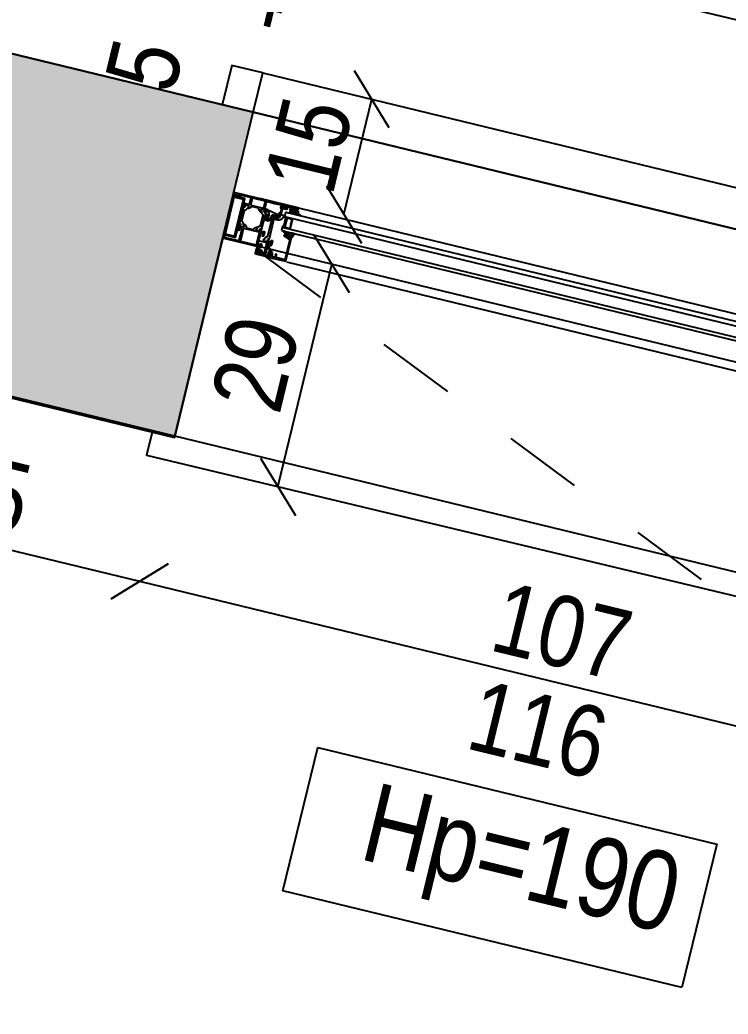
# Model space of a CAD drawing. Header units: metres. Extents: x 493 to 630, y -132 to -15.
# Drawn here: x 552.826 to 553.723, y -26.202 to -24.943 of the extents above; entities that cross this region are included whole.
import ezdxf

# ---------------------------------------------------------------- set-up
doc = ezdxf.new("R2010")
doc.units = ezdxf.units.M
doc.header["$MEASUREMENT"] = 0
doc.header["$PDMODE"] = 3
doc.linetypes.add('HIDDEN2', pattern=[0.1875, 0.125, -0.0625])
for name, color, linetype in [('a_caramida', 2, 'Continuous'), ('a_cote_50', 9, 'Continuous'), ('a_gipscarton', 41, 'Continuous'), ('a_pereti_hasuri', 253, 'Continuous'), ('a_punctat', 40, 'HIDDEN2'), ('a_sticla', 4, 'Continuous'), ('a_tamplarie_ferestre', 6, 'Continuous'), ('a_text', 7, 'Continuous'), ('a_vederi', 74, 'Continuous'), ('a_vederi subtiri', 124, 'Continuous')]:
    doc.layers.add(name, color=color, linetype=linetype)
doc.layers.add('a_suprafete', color=7, linetype='Continuous', plot=False)
doc.styles.get("Standard").update_dxf_attribs({"font": 'ARIALN.TTF'})
doc.dimstyles.new('50 cote', dxfattribs={"dimtxt": 0.09, "dimasz": 0.06, "dimexe": 0, "dimexo": 0, "dimgap": 0.018, "dimtad": 1, "dimdec": 1, "dimlfac": 100, "dimrnd": 0.5, "dimdsep": 46, "dimtxsty": 'Standard', "dimblk": 'OBLIQUE', "dimcen": 0.00045, "dimclrd": 256, "dimclrt": 4, "dimadec": 1, "dimazin": 0, "dimtfac": 1, "dimtdec": 1, "dimtix": 1, "dimtofl": 0, "dimtmove": 0, "dimatfit": 3, "dimldrblk": 'OBLIQUE', "dimfxl": 0, "dimtolj": 1, "dimtzin": 0, "dimarcsym": 0})

# ---------------------------------------------------------------- blocks, each defined once
blk = doc.blocks.new('_Oblique')
at = {"color": 0, "linetype": 'ByBlock', "lineweight": -2}
blk.add_line((-0.5, -0.5), (0.5, 0.5), dxfattribs=at)
blk = doc.blocks.new('*D715')
at = {"layer": 'a_cote_50', "lineweight": -2, "ltscale": 0.3}
blk.add_line((552.4689, -25.5307), (552.9776, -25.654), dxfattribs=at)
at = {"layer": 'Defpoints', "color": 0, "ltscale": 0.3}
for p in [(552.513, -25.3487), (553.0218, -25.472), (552.9776, -25.654)]:
    blk.add_point(p, dxfattribs=at)
at = {"layer": 'a_cote_50', "lineweight": -2, "ltscale": 0.3, "xscale": 0.06, "yscale": 0.06, "zscale": 0.06}
for p, rotation in [((552.4689, -25.5307), 166.3782662383512), ((552.9776, -25.654), 346.3782662383512)]:
    blk.add_blockref('_Oblique', p, dxfattribs=dict(at, rotation=rotation))
at = {"layer": 'a_cote_50', "color": 4, "ltscale": 0.3, "insert": (552.7383, -25.5302), "char_height": 0.09, "attachment_point": 5, "rotation": 346.3783}
blk.add_mtext('\\A1;52.5', dxfattribs=at)
blk = doc.blocks.new('*D716')
at = {"layer": 'a_cote_50', "lineweight": -2, "ltscale": 0.3}
blk.add_line((552.9776, -25.654), (554.0175, -25.906), dxfattribs=at)
at = {"layer": 'Defpoints', "color": 0, "ltscale": 0.3}
for p in [(553.0218, -25.472), (554.0616, -25.724), (554.0175, -25.906)]:
    blk.add_point(p, dxfattribs=at)
at = {"layer": 'a_cote_50', "lineweight": -2, "ltscale": 0.3, "xscale": 0.06, "yscale": 0.06, "zscale": 0.06}
for p, rotation in [((552.9776, -25.654), 166.3782662383512), ((554.0175, -25.906), 346.3782662383512)]:
    blk.add_blockref('_Oblique', p, dxfattribs=dict(at, rotation=rotation))
at = {"layer": 'a_cote_50', "color": 4, "ltscale": 0.3, "char_height": 0.09, "attachment_point": 5, "rotation": 346.3783}
for s, insert in [('\\A1;107', (553.5126, -25.7179)), ('\\A1;116', (553.4825, -25.8422))]:
    blk.add_mtext(s, dxfattribs=dict(at, insert=insert))
blk = doc.blocks.new('*D732')
at = {"layer": 'a_cote_50', "lineweight": -2, "ltscale": 0.3}
blk.add_line((553.1529, -25.5345), (553.2212, -25.2528), dxfattribs=at)
at = {"layer": 'Defpoints', "color": 0, "ltscale": 0.3}
for p in [(553.12, -25.2283), (553.2212, -25.2528), (553.0518, -25.51)]:
    blk.add_point(p, dxfattribs=at)
at = {"layer": 'a_cote_50', "lineweight": -2, "ltscale": 0.3, "xscale": 0.06, "yscale": 0.06, "zscale": 0.06}
for p, rotation in [((553.2212, -25.2528), 76.3770699062473), ((553.1529, -25.5345), 256.3770699062474)]:
    blk.add_blockref('_Oblique', p, dxfattribs=dict(at, rotation=rotation))
at = {"layer": 'a_cote_50', "color": 4, "ltscale": 0.3, "insert": (553.1249, -25.3786), "char_height": 0.09, "attachment_point": 5, "rotation": 76.3771}
blk.add_mtext('\\A1;29', dxfattribs=at)
blk = doc.blocks.new('*D733')
at = {"layer": 'a_cote_50', "lineweight": -2, "ltscale": 0.3}
blk.add_line((553.2365, -25.1896), (553.2718, -25.0438), dxfattribs=at)
at = {"layer": 'Defpoints', "color": 0, "ltscale": 0.3}
for p in [(553.2718, -25.0438), (553.2857, -25.0472), (553.2392, -25.1903)]:
    blk.add_point(p, dxfattribs=at)
at = {"layer": 'a_cote_50', "lineweight": -2, "ltscale": 0.3, "xscale": 0.06, "yscale": 0.06, "zscale": 0.06}
for p, rotation in [((553.2718, -25.0438), 76.37706990624733), ((553.2365, -25.1896), 256.3770699062474)]:
    blk.add_blockref('_Oblique', p, dxfattribs=dict(at, rotation=rotation))
at = {"layer": 'a_cote_50', "color": 4, "ltscale": 0.3, "insert": (553.192, -25.1017), "char_height": 0.09, "attachment_point": 5, "rotation": 76.3771}
blk.add_mtext('\\A1;15', dxfattribs=at)
blk = doc.blocks.new('*D735')
at = {"layer": 'Defpoints', "color": 0, "ltscale": 0.3}
for p in [(553.0519, -24.9905), (553.0944, -25.0008), (553.0823, -25.0507)]:
    blk.add_point(p, dxfattribs=at)
at = {"layer": 'a_cote_50', "color": 4, "ltscale": 0.3, "insert": (552.9839, -25.0005), "char_height": 0.09, "attachment_point": 5, "rotation": 76.3771}
blk.add_mtext('\\A1;5', dxfattribs=at)
blk = doc.blocks.new('*D736')
at = {"layer": 'Defpoints', "color": 0, "ltscale": 0.3}
for p in [(553.1431, -24.9712), (553.0944, -25.0008), (553.1336, -25.0103)]:
    blk.add_point(p, dxfattribs=at)
at = {"layer": 'a_cote_50', "color": 4, "ltscale": 0.3, "insert": (553.1383, -24.9052), "char_height": 0.09, "attachment_point": 5, "rotation": 346.3771}
blk.add_mtext('\\A1;4', dxfattribs=at)
blk = doc.blocks.new('nod mobil')
at = {"layer": 'a_tamplarie_ferestre'}
for p, q in [((-0.0193, 0.0683), (-0.0693, 0.0683)), ((-0.0458, 0.0495), (-0.0409, 0.0495)), ((-0.0458, 0.0475), (-0.0409, 0.0475)), ((-0.0513, 0.0175), (-0.0473, 0.0175))]:
    blk.add_line(p, q, dxfattribs=at)
at = {"layer": 'a_tamplarie_ferestre', "extrusion": (9.86076e-32, 1.5e-15, -1)}
for points in [[(0.103, 0.0683), (0.103, 0.0668)], [(0.103, 0.0683), (0.0693, 0.0683)], [(0.1025, 0.0663), (0.1015, 0.0663)], [(0.101, 0.0658), (0.101, 0.0648)], [(0.1005, 0.0643), (0.0995, 0.0643)], [(0.099, 0.0648), (0.099, 0.0655)], [(0.0983, 0.066), (0.0937, 0.0643)], [(0.0933, 0.0655), (0.0963, 0.0666)], [(0.093, 0.0648), (0.093, 0.0651)]]:
    blk.add_lwpolyline(points, dxfattribs=at)
at = {"layer": 'a_tamplarie_ferestre'}
for points in [[(-0.0876, 0.013), (-0.0876, 0.0637), (-0.103, 0.0637), (-0.103, 0.013)], [(-0.0891, 0.0145), (-0.0891, 0.062), (-0.1015, 0.062), (-0.1015, 0.0145)]]:
    blk.add_lwpolyline(points, close=True, dxfattribs=at)
at = {"layer": 'a_tamplarie_ferestre', "extrusion": (2e-16, -2.00063e-16, -1)}
for points in [[(0.081, 0.0665), (0.0963, 0.0666)], [(0.08, 0.0583), (0.08, 0.0655)], [(0.0786, 0.0662), (0.0786, 0.058)], [(0.0619, 0.0667), (0.0781, 0.0667)], [(0.0614, 0.058), (0.0614, 0.0662)], [(0.06, 0.0654), (0.06, 0.0582)], [(0.0868, 0.0558), (0.0868, 0.0573)], [(0.0868, 0.0529), (0.0868, 0.0548)], [(0.0868, 0.0521), (0.0868, 0.032)], [(0.0866, 0.0551), (0.0866, 0.0556)], [(0.0855, 0.0526), (0.0865, 0.0526)], [(0.0863, 0.0578), (0.0805, 0.0578)], [(0.0855, 0.0526), (0.0863, 0.0526)], [(0.0852, 0.0557), (0.0852, 0.0529)], [(0.0852, 0.0553), (0.0852, 0.0529)], [(0.0808, 0.0558), (0.0851, 0.0558)], [(0.0812, 0.0558), (0.0847, 0.0558)], [(0.0826, 0.0507), (0.0805, 0.0543)], [(0.0817, 0.0522), (0.0803, 0.0546), (0.0803, 0.0553)], [(0.0781, 0.0575), (0.0619, 0.0575)], [(0.068, 0.0558), (0.0768, 0.0558)], [(0.0645, 0.0553), (0.0645, 0.0546), (0.0631, 0.0522)], [(0.0622, 0.0507), (0.0643, 0.0543)], [(0.0597, 0.0558), (0.064, 0.0558)], [(0.0636, 0.0558), (0.0601, 0.0558)], [(0.0596, 0.0529), (0.0596, 0.0557)], [(0.0596, 0.0553), (0.0596, 0.0529)], [(0.0595, 0.0577), (0.0585, 0.0577)], [(0.0583, 0.0526), (0.0593, 0.0526)], [(0.0593, 0.0526), (0.0585, 0.0526)], [(0.0582, 0.0556), (0.0582, 0.0551)], [(0.058, 0.0572), (0.058, 0.0558)], [(0.058, 0.0548), (0.058, 0.0529)], [(0.058, 0.0521), (0.058, 0.0511), (0.0537, 0.0511)], [(0.0532, 0.0506), (0.0532, 0.0498)], [(0.0846, 0.0354), (0.0846, 0.0487)], [(0.0841, 0.0496), (0.0832, 0.0501)], [(0.0607, 0.0496), (0.0616, 0.0501)], [(0.0602, 0.0354), (0.0602, 0.0487)], [(0.058, 0.0486), (0.058, 0.0456)], [(0.0537, 0.0431), (0.058, 0.0431), (0.058, 0.032)], [(0.0539, 0.0488), (0.0547, 0.0486), (0.0547, 0.0496), (0.057, 0.0496)], [(0.057, 0.0446), (0.0547, 0.0446), (0.0547, 0.0456), (0.0539, 0.0454)], [(0.0532, 0.0445), (0.0532, 0.0436)], [(0.0868, 0.0293), (0.0868, 0.0312)], [(0.0868, 0.0238), (0.0868, 0.0283)], [(0.0866, 0.0286), (0.0866, 0.0291)], [(0.0865, 0.0315), (0.0855, 0.0315)], [(0.0863, 0.0315), (0.0855, 0.0315)], [(0.0853, 0.0253), (0.0853, 0.0228), (0.0858, 0.0228)], [(0.0852, 0.0312), (0.0852, 0.0284)], [(0.0852, 0.0312), (0.0852, 0.0288)], [(0.0851, 0.0283), (0.0808, 0.0283)], [(0.0847, 0.0283), (0.0812, 0.0283)], [(0.083, 0.0263), (0.0843, 0.0263)], [(0.0832, 0.0341), (0.0841, 0.0346)], [(0.0805, 0.0299), (0.0826, 0.0335)], [(0.082, 0.0183), (0.082, 0.0253)], [(0.0803, 0.0288), (0.0803, 0.0295), (0.0817, 0.0319)], [(0.0805, 0.0261), (0.0805, 0.0104)], [(0.06, 0.0266), (0.08, 0.0266)], [(0.0768, 0.0283), (0.068, 0.0283)], [(0.0631, 0.0319), (0.0645, 0.0295), (0.0645, 0.0288)], [(0.0643, 0.0299), (0.0622, 0.0335)], [(0.064, 0.0283), (0.0597, 0.0283)], [(0.0601, 0.0283), (0.0636, 0.0283)], [(0.0633, 0.0321), (0.0632, 0.0321)], [(0.0616, 0.0341), (0.0607, 0.0346)], [(0.0596, 0.0284), (0.0596, 0.0312)], [(0.0596, 0.0312), (0.0596, 0.0288)], [(0.0595, 0.0104), (0.0595, 0.0261)], [(0.0593, 0.0315), (0.0583, 0.0315)], [(0.0585, 0.0315), (0.0593, 0.0315)], [(0.0582, 0.0291), (0.0582, 0.0286)], [(0.058, 0.0312), (0.058, 0.0293)], [(0.058, 0.0253), (0.058, 0.0183)], [(0.0577, 0.028), (0.0547, 0.028), (0.0547, 0.0288), (0.0537, 0.0288)], [(0.0557, 0.0263), (0.057, 0.0263)], [(0.0542, 0.0228), (0.0547, 0.0228), (0.0547, 0.0253)], [(0.0532, 0.0283), (0.0532, 0.0238)], [(0.103, 0.0083), (0.103, 0.0117), (0.1019, 0.0128), (0.1013, 0.0128), (0.1013, 0.011)], [(0.0547, 0.0113), (0.0547, 0.0128), (0.0541, 0.0128), (0.053, 0.0117), (0.053, 0.0083), (0.103, 0.0083)], [(0.082, 0.011), (0.082, 0.0173)], [(0.058, 0.0173), (0.058, 0.0113)], [(0.1003, 0.01), (0.083, 0.01)], [(0.08, 0.0099), (0.06, 0.0099)], [(0.0582, 0.0037), (0.0576, 0.007)], [(0.0558, 0.0031), (0.0577, 0.0031)], [(0.0571, 0.0056), (0.0573, 0.0044)], [(0.0571, 0.0042), (0.0557, 0.0042)], [(0.057, 0.0103), (0.0557, 0.0103)], [(0.0529, 0.0042), (0.057, 0.0057)], [(0.0568, 0.0065), (0.0517, 0.0048)], [(0.0558, 0.0004), (0.0567, 0.0012)], [(0.0566, 0.0015), (0.0558, 0.0017)], [(0.0557, 0.0019), (0.0557, 0.003)], [(0.0552, 0.0037), (0.0552, 0.0032)], [(0.0552, 0.002), (0.0552, 0.0012)], [(0.0527, 0.0002), (0.0552, 0.0002)], [(0.0551, 0.0031), (0.0529, 0.0031)], [(0.055, 0.001), (0.053, 0.001)], [(0.0532, 0.0024), (0.0548, 0.0024)], [(0.0528, 0.0032), (0.0528, 0.004)], [(0.0528, 0.0012), (0.0528, 0.002)], [(0.0523, 0.003), (0.0523, 0.0019)], [(0.0513, 0.0031), (0.0521, 0.0031)], [(0.0521, 0.0017), (0.0513, 0.0016)], [(0.0513, 0.0012), (0.052, 0.0005)], [(0.051, 0.0038), (0.051, 0.0034)]]:
    blk.add_lwpolyline(points, dxfattribs=at)
at = {"layer": 'a_tamplarie_ferestre', "extrusion": (2e-16, -4.00063e-16, -1)}
for points in [[(0.0588, 0.0667), (0.0495, 0.0667)], [(0.0495, 0.0667), (0.0408, 0.0667), (0.0279, 0.0667)], [(0.0412, 0.0637), (0.0412, 0.0633)], [(0.0338, 0.0642), (0.0407, 0.0642)], [(0.0333, 0.0667), (0.0333, 0.0647)], [(0.0319, 0.0643), (0.0319, 0.0667)], [(0.0289, 0.064), (0.0289, 0.0638)], [(0.0279, 0.0645), (0.0284, 0.0645)], [(0.0284, 0.0633), (0.0256, 0.0633)], [(0.0274, 0.0662), (0.0274, 0.065)], [(0.0251, 0.0638), (0.0251, 0.0643), (0.0261, 0.0643), (0.0261, 0.066)], [(0.0251, 0.067), (0.0211, 0.067)], [(0.0201, 0.066), (0.0201, 0.0643), (0.0211, 0.0643), (0.0211, 0.0638)], [(0.0206, 0.0633), (0.0193, 0.0633)], [(0.0188, 0.0638), (0.0188, 0.0678)], [(0.0575, 0.0551), (0.0575, 0.0566)], [(0.0537, 0.0537), (0.0571, 0.0546)], [(0.0568, 0.0571), (0.043, 0.054)], [(0.0525, 0.0491), (0.053, 0.0504), (0.053, 0.0527)], [(0.0495, 0.0507), (0.0499, 0.0479)], [(0.0484, 0.0507), (0.0449, 0.0516), (0.0432, 0.052)], [(0.0419, 0.053), (0.0419, 0.0519)], [(0.0412, 0.0559), (0.0412, 0.0552)], [(0.0407, 0.0628), (0.0399, 0.0628)], [(0.0399, 0.0564), (0.0407, 0.0564)], [(0.0407, 0.0547), (0.0404, 0.0547)], [(0.0404, 0.0537), (0.0404, 0.0518)], [(0.0404, 0.051), (0.0404, 0.05)], [(0.0402, 0.0544), (0.0402, 0.054)], [(0.0401, 0.0515), (0.0391, 0.0515)], [(0.0394, 0.0623), (0.0394, 0.0569)], [(0.0388, 0.0518), (0.0388, 0.0546)], [(0.0387, 0.0547), (0.0344, 0.0547)], [(0.0382, 0.0547), (0.0382, 0.0623)], [(0.0377, 0.0628), (0.0334, 0.0628)], [(0.0363, 0.0494), (0.0341, 0.0532)], [(0.0339, 0.0542), (0.0339, 0.0535), (0.0352, 0.0511)], [(0.0572, 0.0478), (0.0556, 0.0492)], [(0.0556, 0.0449), (0.0572, 0.0463)], [(0.0558, 0.0479), (0.0564, 0.0473)], [(0.0564, 0.0468), (0.0558, 0.0462)], [(0.0533, 0.0478), (0.0554, 0.048)], [(0.0554, 0.046), (0.0533, 0.0462)], [(0.0551, 0.0491), (0.0549, 0.0484), (0.053, 0.0484)], [(0.053, 0.0456), (0.0549, 0.0456), (0.0551, 0.045)], [(0.053, 0.043), (0.053, 0.0444), (0.0526, 0.0448)], [(0.0521, 0.043), (0.053, 0.043)], [(0.0502, 0.0463), (0.0506, 0.0443)], [(0.0458, 0.0495), (0.0483, 0.0495)], [(0.0483, 0.0475), (0.048, 0.0475)], [(0.048, 0.0247), (0.048, 0.0475)], [(0.043, 0.0504), (0.0462, 0.0496)], [(0.0458, 0.0495), (0.0458, 0.0213)], [(0.0376, 0.0485), (0.0366, 0.049)], [(0.0473, 0.0158), (0.058, 0.0158)], [(0.051, 0.0211), (0.0523, 0.0187), (0.0523, 0.018)], [(0.0521, 0.0191), (0.05, 0.0228)], [(0.0521, 0.019), (0.05, 0.0227)], [(0.0495, 0.0232), (0.0486, 0.0238)], [(0.0494, 0.0234), (0.0485, 0.0239)], [(0.0473, 0.0207), (0.0473, 0.0207)], [(0.0473, 0.0008), (0.0473, 0.0205)], [(0.0471, 0.0208), (0.0461, 0.0208)], [(0.0463, 0.0208), (0.0471, 0.0208)], [(0.0458, 0.0205), (0.0458, 0.0186)], [(0.0458, 0.0156), (0.0458, 0.0086)], [(0.0453, 0.0181), (0.043, 0.0181)], [(0.0435, 0.0166), (0.0448, 0.0166)], [(0.0425, 0.0186), (0.0425, 0.0196)], [(0.042, 0.0131), (0.0425, 0.0131), (0.0425, 0.0156)], [(0.042, 0.0201), (0.0415, 0.0201)], [(0.041, 0.0196), (0.041, 0.0141)], [(0.058, -0.0002), (0.058, 0.0028), (0.056, 0.0028)], [(0.0425, 0.0011), (0.0425, 0.0031), (0.0419, 0.0031), (0.0408, 0.002), (0.0408, -0.0014), (0.0574, -0.0014)], [(0.0555, 0.0023), (0.0555, 0.0018), (0.0565, 0.0018), (0.0565, 0.0008)], [(0.0505, 0.0008), (0.0505, 0.0018), (0.0515, 0.0018), (0.0515, 0.0023)], [(0.051, 0.0028), (0.0482, 0.0028)], [(0.049, 0.0013), (0.049, 0.0008)], [(0.0482, 0.0018), (0.0485, 0.0018)], [(0.0458, 0.0076), (0.0458, 0.0011)], [(0.0448, 0.0001), (0.0435, 0.0001)], [(0.0555, -0.0002), (0.0515, -0.0002)]]:
    blk.add_lwpolyline(points, dxfattribs=at)
at = {"layer": 'a_tamplarie_ferestre', "extrusion": (2e-16, -3.00063e-16, -1)}
for points in [[(0.0276, 0.063), (0.0255, 0.063)], [(0.0252, 0.0651), (0.0241, 0.0662)], [(0.0245, 0.063), (0.0245, 0.0643)], [(0.0238, 0.0663), (0.0221, 0.0663)], [(0.0237, 0.0646), (0.0237, 0.0627)], [(0.0226, 0.0651), (0.0232, 0.0651)], [(0.0221, 0.0627), (0.0221, 0.0646)], [(0.0218, 0.0662), (0.0207, 0.0651)], [(0.0213, 0.0643), (0.0213, 0.063)], [(0.0203, 0.063), (0.0184, 0.063), (0.0184, 0.0639)], [(0.018, 0.0635), (0.018, 0.0625)], [(0.0273, 0.0597), (0.0279, 0.0607), (0.0279, 0.0627)], [(0.0263, 0.0604), (0.0266, 0.0598)], [(0.0253, 0.0598), (0.0256, 0.0604)], [(0.0243, 0.0604), (0.0246, 0.0598)], [(0.0233, 0.0598), (0.0236, 0.0604)], [(0.0232, 0.0622), (0.0226, 0.0622)], [(0.0223, 0.0604), (0.0226, 0.0598)], [(0.0213, 0.0598), (0.0216, 0.0604)], [(0.0205, 0.0606), (0.0205, 0.0599)], [(0.0191, 0.0603), (0.0197, 0.0609)], [(0.0149, 0.0595), (0.0173, 0.0595)], [(0.016, 0.0605), (0.0149, 0.0604)]]:
    blk.add_lwpolyline(points, dxfattribs=at)
at = {"layer": 'a_tamplarie_ferestre', "extrusion": (4e-16, -6.00063e-16, -1)}
for points in [[(0.0285, 0.0301), (0.0285, 0.0298)], [(0.0282, 0.0293), (0.0222, 0.0272)], [(0.0232, 0.0289), (0.0278, 0.0306)], [(0.0225, 0.0301), (0.0225, 0.0294)], [(0.021, 0.0306), (0.022, 0.0306)], [(0.022, 0.0271), (0.0205, 0.0271)], [(0.0205, 0.0291), (0.0205, 0.0301)], [(0.019, 0.0286), (0.02, 0.0286)], [(0.02, 0.0266), (0.02, 0.0017)], [(0.0185, -0.0009), (0.0185, 0.0281)], [(0.0441, 0.0139), (0.0441, 0.0127)], [(0.0436, 0.0117), (0.0436, 0.0139)], [(0.0445, 0.012), (0.0445, 0.0087)], [(0.0443, 0.0087), (0.044, 0.0091)], [(0.0437, 0.0091), (0.0407, 0.0061)], [(0.0374, 0.0046), (0.043, 0.0103)], [(0.0427, 0.0047), (0.0427, 0.0037)], [(0.0426, 0.0036), (0.0397, 0.0039)], [(0.041, 0.0053), (0.0422, 0.0052)], [(0.0387, 0.0026), (0.0394, 0)], [(0.0375, 0.0013), (0.037, 0.0032)], [(0.0335, 0.0006), (0.037, 0.0006)], [(0.0332, 0.0042), (0.0336, 0.0035), (0.033, 0.0035), (0.033, 0.0011)], [(0.0317, 0.0011), (0.0317, 0.0039)], [(0.0216, 0.0002), (0.0312, 0.0006)], [(0.0399, -0.0004), (0.04, -0.0004), (0.04, -0.0014), (0.019, -0.0014)]]:
    blk.add_lwpolyline(points, dxfattribs=at)
at = {"layer": 'a_tamplarie_ferestre'}
for points in [[(-0.0271, 0.0338), (-0.025, 0.0322)], [(-0.025, 0.0322), (-0.0271, 0.0338)], [(-0.0244, 0.032), (-0.0203, 0.032)], [(-0.0203, 0.032), (-0.0244, 0.032)], [(-0.0235, 0.0295), (-0.0238, 0.0295)], [(-0.0229, 0.0307), (-0.0232, 0.0297)], [(-0.0204, 0.0309), (-0.0226, 0.0309)], [(-0.0202, 0.0297), (-0.0201, 0.0306)], [(-0.0186, 0.0291), (-0.02, 0.0294)], [(-0.0193, 0.0356), (-0.0173, 0.0356)], [(-0.0178, 0.0312), (-0.0182, 0.0293)], [(-0.0173, 0.0351), (-0.0172, 0.0356)], [(-0.0172, 0.0356), (-0.0173, 0.0351)]]:
    blk.add_lwpolyline(points, dxfattribs=at)
for centre, radius, start, end in [((-0.1025, 0.0668), 0.0005, 180.0009, 269.9988), ((-0.1005, 0.0648), 0.0005, 180.0005, 269.9993), ((-0.0995, 0.0648), 0.0005, 270.0009, 359.9991), ((-0.0935, 0.0648), 0.0005, 249.9886, 0), ((-0.0935, 0.0651), 0.0005, 0, 69.9897), ((-0.081, 0.0655), 0.001, 0.0011, 89.9989), ((-0.0781, 0.0662), 0.0005, 90, 180), ((-0.0619, 0.0662), 0.0005, 0, 90), ((-0.0584, 0.0652), 0.00159, 103.7918, 171.7779), ((-0.0407, 0.0637), 0.0005, 90, 180), ((-0.0407, 0.0633), 0.0005, 180, 270), ((-0.0334, 0.0643), 0.0015, 270, 360), ((-0.0284, 0.064), 0.0005, 90, 180), ((-0.0284, 0.0638), 0.0005, 180, 270), ((-0.0256, 0.0638), 0.0005, 270, 0), ((-0.025, 0.063), 0.0005, 180.0566, 359.9434), ((-0.0248, 0.0643), 0.0003, 0, 99.738), ((-0.0232, 0.0646), 0.0005, 90.0196, 179.9804), ((-0.0226, 0.0646), 0.0005, 0.0205, 89.9795), ((-0.021, 0.0643), 0.0003, 80.2604, 180), ((-0.0208, 0.063), 0.0005, 180.0566, 359.9434), ((-0.0206, 0.0638), 0.0005, 180, 270), ((-0.0193, 0.0678), 0.0005, 0, 90), ((-0.0193, 0.0638), 0.0005, 270, 0), ((-0.0869, 0.0556), 0.000279, 358.8354, 73.5801), ((-0.0869, 0.0551), 0.000279, 286.4246, 1.1629), ((-0.0863, 0.0521), 0.0005, 89.9997, 180.0003), ((-0.0851, 0.0557), 0.00012, 90, 180), ((-0.0847, 0.0553), 0.0005, 89.9997, 180.0003), ((-0.0839, 0.0514), 0.0015, 297.9943, 330), ((-0.0813, 0.0548), 0.001, 327.273, 81.8184), ((-0.0808, 0.0553), 0.0005, 0, 90), ((-0.0805, 0.0583), 0.0005, 269.9996, 0.0004), ((-0.0781, 0.058), 0.0005, 180, 270), ((-0.0768, 0.0553), 0.0005, 90, 162.253), ((-0.068, 0.0553), 0.0005, 17.747, 90), ((-0.064, 0.0553), 0.0005, 90, 180), ((-0.0619, 0.058), 0.0005, 270, 0), ((-0.0595, 0.0582), 0.0005, 180, 270), ((-0.0597, 0.0557), 0.00012, 0, 90), ((-0.0593, 0.0529), 0.0003, 180.0025, 270.0025), ((-0.0579, 0.0556), 0.000279, 106.4199, 181.1646), ((-0.0579, 0.0551), 0.000279, 178.8371, 253.5754), ((-0.054, 0.0527), 0.001, 0.0008, 74.9983), ((-0.0485, 0.0505), 0.001, 75.0011, 169.9977), ((-0.0432, 0.0524), 0.000372, 278.7538, 96.3352), ((-0.0407, 0.0559), 0.0005, 90.0131, 179.9869), ((-0.0407, 0.0552), 0.0005, 180, 270), ((-0.0401, 0.0518), 0.0003, 180, 270), ((-0.0399, 0.051), 0.0005, 90, 180.0027), ((-0.0391, 0.0518), 0.0003, 270, 0), ((-0.0349, 0.0537), 0.001, 330.0001, 90), ((-0.0259, 0.0603), 0.0004, 20.9654, 159.0346), ((-0.0239, 0.0603), 0.0004, 20.9654, 159.0346), ((-0.0232, 0.0627), 0.0005, 179.9997, 270.0003), ((-0.0226, 0.0627), 0.0005, 270.0163, 359.9837), ((-0.0219, 0.0603), 0.0004, 20.9654, 159.0346), ((-0.02, 0.0606), 0.0005, 42.0379, 179.9422), ((-0.0157, 0.0627), 0.00225, 184.5989, 263.2783), ((-0.0612, 0.0487), 0.001, 0.0025, 60.6961), ((-0.057, 0.0486), 0.001, 89.9981, 180.0015), ((-0.057, 0.0456), 0.001, 180.0067, 269.9937), ((-0.0562, 0.047), 0.000348, 134.7272, 225.2728), ((-0.0555, 0.0475), 0.0005, 84.8936, 135.0494), ((-0.0555, 0.0465), 0.0005, 224.9506, 275.1059), ((-0.0533, 0.047), 0.0008, 270, 90), ((-0.053, 0.0489), 0.0005, 269.9991, 22.5011), ((-0.053, 0.0451), 0.0005, 314.9997, 90.0007), ((-0.0495, 0.047), 0.000971, 114.0059, 225.9941), ((-0.0483, 0.0485), 0.001, 90, 270), ((-0.0405, 0.052), 0.00452, 264.999, 309.1968), ((-0.0371, 0.0499), 0.001, 298.2866, 330.0001), ((-0.0863, 0.032), 0.0005, 179.9997, 270.0003), ((-0.0869, 0.0291), 0.000279, 358.8371, 73.5754), ((-0.0869, 0.0286), 0.000279, 286.4199, 1.1646), ((-0.0843, 0.0253), 0.001, 90.0012, 179.9989), ((-0.0847, 0.0288), 0.000505, 180.567, 270.5676), ((-0.0851, 0.0284), 0.00012, 180, 270.0001), ((-0.0839, 0.0328), 0.0015, 30, 62.0057), ((-0.083, 0.0253), 0.001, 359.9982, 90.0018), ((-0.0813, 0.0293), 0.001, 278.1816, 32.727), ((-0.0808, 0.0288), 0.0005, 269.9985, 0.0006), ((-0.08, 0.0261), 0.0005, 90.0003, 179.9997), ((-0.0768, 0.0288), 0.0005, 196.9544, 270), ((-0.068, 0.0288), 0.0005, 270, 342.7104), ((-0.064, 0.0288), 0.0005, 179.9994, 270.0015), ((-0.0612, 0.0354), 0.001, 299.3088, 0.0025), ((-0.06, 0.0261), 0.0005, 0.0003, 89.9997), ((-0.0597, 0.0284), 0.00012, 269.9999, 0), ((-0.0593, 0.0312), 0.0003, 90.0025, 180.0025), ((-0.0579, 0.0291), 0.000279, 106.4246, 181.1629), ((-0.0579, 0.0286), 0.000279, 178.8354, 253.5801), ((-0.0577, 0.0283), 0.0003, 180.0256, 269.9709), ((-0.057, 0.0253), 0.001, 90.0034, 179.9966), ((-0.0557, 0.0253), 0.001, 0.005, 89.995), ((-0.0307, 0.0289), 0.0061, 53.6968, 86.6025), ((-0.0372, 0.0196), 0.0163, 43.5511, 63.2606), ((-0.028, 0.0301), 0.0005, 69.9886, 180), ((-0.028, 0.0298), 0.0005, 180, 249.9897), ((-0.0244, 0.033), 0.001, 232.9845, 270), ((-0.0237, 0.0332), 0.000476, 218.5685, 342.0839), ((-0.0226, 0.0306), 0.0003, 90, 160.0002), ((-0.022, 0.0301), 0.0005, 90.0009, 179.9991), ((-0.022, 0.0276), 0.0005, 249.9897, 270), ((-0.021, 0.0301), 0.0005, 0.0005, 89.9993), ((-0.0204, 0.0306), 0.0003, 352.7923, 90), ((-0.0203, 0.033), 0.001, 270, 338.6035), ((-0.0159, 0.0307), 0.004, 117.7203, 150.6713), ((-0.019, 0.0281), 0.0005, 0.0009, 89.9988), ((-0.0183, 0.0351), 0.001, 297.7203, 357.275), ((-0.0128, 0.0301), 0.00508, 136.4413, 167.1481), ((-0.0825, 0.0178), 0.000725, 316.3959, 43.6041), ((-0.0575, 0.0178), 0.000725, 136.3884, 223.6116), ((-0.049, 0.0247), 0.001, 299.3064, 0), ((-0.0453, 0.0186), 0.0005, 180.0108, 269.9892), ((-0.0448, 0.0156), 0.001, 90.011, 179.9907), ((-0.0438, 0.0139), 0.00025, 356.4446, 183.5554), ((-0.0435, 0.0156), 0.001, 0.0097, 89.9903), ((-0.043, 0.0186), 0.0005, 270.004, 359.9956), ((-0.1003, 0.011), 0.001, 180.0032, 269.9967), ((-0.083, 0.011), 0.001, 270.0003, 359.9997), ((-0.08, 0.0104), 0.0005, 180.0003, 269.9997), ((-0.06, 0.0104), 0.0005, 270.0003, 359.9997), ((-0.057, 0.0113), 0.001, 180.0027, 269.9969), ((-0.0571, 0.0044), 0.0002, 178.1351, 270.001), ((-0.057, 0.0056), 0.0001, 69.6878, 169.6777), ((-0.0562, 0.0066), 0.000686, 53.8588, 179.5157), ((-0.0567, 0.0066), 0.00015, 172.504, 250.9838), ((-0.0555, 0.0008), 0.001, 179.9939, 270.0061), ((-0.0558, 0.003), 0.00015, 359.9961, 90.0039), ((-0.0559, 0.0019), 0.0002, 285.0029, 359.9972), ((-0.0557, 0.0113), 0.001, 270.005, 359.9946), ((-0.0551, 0.0032), 0.0001, 179.9919, 270.0087), ((-0.0548, 0.002), 0.0004, 89.9996, 180.001), ((-0.055, 0.0012), 0.0002, 179.9998, 270.0002), ((-0.0532, 0.002), 0.0004, 0.0013, 89.998), ((-0.053, 0.0012), 0.0002, 269.9987, 0.0005), ((-0.053, 0.004), 0.0002, 0.0024, 74.3114), ((-0.0529, 0.0032), 0.0001, 270.0015, 359.9985), ((-0.0521, 0.003), 0.00015, 89.9951, 180.0049), ((-0.0521, 0.0019), 0.0002, 180.0026, 254.9977), ((-0.0515, 0.0008), 0.001, 269.993, 0.0053), ((-0.0485, 0.0013), 0.0005, 90.0143, 179.9857), ((-0.0485, 0.0008), 0.0005, 179.9847, 270.0118), ((-0.0453, 0.0081), 0.000725, 136.3959, 223.6041), ((-0.0448, 0.0011), 0.001, 179.9946, 270.0071), ((-0.0442, 0.012), 0.000319, 120.7538, 181.0363), ((-0.0444, 0.0087), 0.0001, 180, 317.856), ((-0.0435, 0.0011), 0.001, 269.991, 0.009), ((-0.0422, 0.0047), 0.0005, 94.9998, 179.9998), ((-0.0426, 0.0037), 0.0001, 180, 275.0534), ((-0.0384, 0.0036), 0.0015, 345.0002, 45.0008), ((-0.0325, 0.0038), 0.000809, 8.8194, 154.9031), ((-0.0399, 0.0001), 0.000477, 267.8307, 347.1724), ((-0.019, -0.0009), 0.0005, 270.0003, 359.9998)]:
    blk.add_arc(centre, radius, start, end, dxfattribs=at)
at = {"layer": 'a_tamplarie_ferestre', "extrusion": (9.86076e-32, 1.5e-15, -1)}
for centre, start, end in [((0.1015, 0.0658), 89.9998, 180.0002), ((0.0985, 0.0655), 0.0428, 109.9384)]:
    blk.add_arc(centre, 0.0005, start, end, dxfattribs=at)
at = {"layer": 'a_tamplarie_ferestre', "extrusion": (2e-16, -4.00063e-16, -1)}
for centre, radius, start, end in [((0.0338, 0.0647), 0.0005, 180, 270), ((0.0279, 0.0662), 0.0005, 90, 180), ((0.0279, 0.065), 0.0005, 180, 270), ((0.0251, 0.066), 0.001, 0, 90), ((0.0211, 0.066), 0.001, 90, 180), ((0.057, 0.0566), 0.0005, 0.0019, 112.4977), ((0.057, 0.0551), 0.0005, 284.9999, 0), ((0.0483, 0.0504), 0.0003, 304.8295, 67.5001), ((0.0481, 0.0614), 0.00989, 240.6425, 270.5846), ((0.0434, 0.0526), 0.0015, 102.5014, 162.4995), ((0.0434, 0.0518), 0.0015, 177.5003, 257.4998), ((0.0404, 0.0544), 0.000279, 106.4199, 181.1646), ((0.0404, 0.054), 0.000279, 178.8371, 253.5754), ((0.0399, 0.0623), 0.0005, 90, 180), ((0.0399, 0.0569), 0.0005, 179.9714, 270.0286), ((0.0387, 0.0546), 0.00012, 0, 90), ((0.0377, 0.0623), 0.0005, 359.9737, 90.0193), ((0.0344, 0.0542), 0.0005, 90, 180), ((0.0565, 0.047), 0.001, 310.9097, 49.0903), ((0.0554, 0.049), 0.0003, 48.3541, 164.9994), ((0.0554, 0.0451), 0.0003, 195.0097, 311.6393), ((0.0521, 0.0445), 0.0015, 190.0009, 269.9989), ((0.0467, 0.0526), 0.003, 260.6566, 304.8295), ((0.0409, 0.05), 0.0005, 179.9973, 270), ((0.0513, 0.0185), 0.001, 270, 30), ((0.0511, 0.0212), 0.000138, 115.1578, 210), ((0.0487, 0.0221), 0.0015, 30, 60.6936), ((0.0487, 0.0219), 0.0015, 30, 60.6936), ((0.0463, 0.0213), 0.0005, 180, 270), ((0.0461, 0.0205), 0.0003, 90, 180), ((0.042, 0.0196), 0.0005, 0.0026, 89.9974), ((0.042, 0.0141), 0.001, 179.9847, 270.0118), ((0.0415, 0.0196), 0.0005, 89.9968, 180.001), ((0.056, 0.0023), 0.0005, 90.0151, 179.9884), ((0.051, 0.0023), 0.0005, 0.0131, 89.9869), ((0.0482, 0.0023), 0.0005, 90, 270), ((0.0565, -0.0002), 0.0015, 306.8437, 0.0038)]:
    blk.add_arc(centre, radius, start, end, dxfattribs=at)
at = {"layer": 'a_tamplarie_ferestre', "extrusion": (2e-16, -3.00063e-16, -1)}
for centre, radius, start, end in [((0.0276, 0.0627), 0.000299, 359.7696, 90.2304), ((0.0249, 0.0649), 0.0003, 260.262, 44.8887), ((0.0238, 0.0658), 0.0005, 45.0001, 90), ((0.0221, 0.0658), 0.0005, 90, 134.9999), ((0.0209, 0.0649), 0.0003, 135.1096, 279.7396), ((0.0184, 0.0635), 0.000399, 89.9047, 180.0953), ((0.0269, 0.0599), 0.0004, 200.9654, 326.8252), ((0.0249, 0.0599), 0.0004, 200.9654, 339.0346), ((0.0229, 0.0599), 0.0004, 200.9654, 339.0346), ((0.0209, 0.0599), 0.0004, 180, 339.0346), ((0.0173, 0.0619), 0.0024, 270, 317.3265), ((0.0149, 0.0599), 0.000426, 89.1272, 269.7963)]:
    blk.add_arc(centre, radius, start, end, dxfattribs=at)
at = {"layer": 'a_tamplarie_ferestre', "extrusion": (2e-16, -2.00063e-16, -1)}
for centre, radius, start, end in [((0.0863, 0.0573), 0.0005, 359.9984, 90.0016), ((0.0865, 0.0529), 0.0003, 270, 0), ((0.0855, 0.0529), 0.0003, 180, 270), ((0.0855, 0.0529), 0.0003, 180, 270), ((0.0816, 0.0522), 0.000138, 264.3774, 30), ((0.082, 0.057), 0.005, 197.747, 264.3774), ((0.0628, 0.057), 0.005, 275.6226, 342.253), ((0.0634, 0.0548), 0.001, 327.2705, 81.8159), ((0.0632, 0.0522), 0.000138, 150, 275.6226), ((0.0609, 0.0514), 0.0015, 297.9918, 329.9975), ((0.0601, 0.0553), 0.0005, 89.9972, 179.9978), ((0.0593, 0.0529), 0.0003, 270, 0), ((0.0585, 0.0572), 0.0005, 90, 180), ((0.0585, 0.0521), 0.0005, 89.9975, 179.9975), ((0.0583, 0.0529), 0.0003, 180, 270), ((0.0537, 0.0506), 0.0005, 90.0025, 179.9966), ((0.0836, 0.0487), 0.001, 0, 60.0001), ((0.0542, 0.0498), 0.001, 180.0452, 254.9372), ((0.0542, 0.0445), 0.001, 105.0511, 179.9648), ((0.0537, 0.0436), 0.0005, 180.0026, 269.9983), ((0.0865, 0.0312), 0.0003, 0, 90), ((0.0855, 0.0312), 0.0003, 90, 180), ((0.0855, 0.0312), 0.0003, 90, 180), ((0.0836, 0.0354), 0.001, 299.9999, 360), ((0.0816, 0.032), 0.000137, 330.0001, 94.3397), ((0.0819, 0.0273), 0.00488, 94.3397, 163.0456), ((0.0629, 0.0272), 0.00492, 17.2896, 85.2632), ((0.0634, 0.0293), 0.001, 278.1791, 32.7245), ((0.0632, 0.032), 0.000139, 93.3868, 204.0603), ((0.0609, 0.0328), 0.0015, 29.9975, 62.0033), ((0.0601, 0.0288), 0.0005, 179.9972, 269.9978), ((0.0593, 0.0312), 0.0003, 0, 90), ((0.0585, 0.032), 0.0005, 179.9975, 269.9975), ((0.0583, 0.0312), 0.0003, 90, 180), ((0.0537, 0.0283), 0.0005, 89.9965, 180.0026), ((0.0858, 0.0238), 0.001, 270.002, 359.998), ((0.0542, 0.0238), 0.001, 180.005, 269.995), ((0.0577, 0.0036), 0.0005, 269.9998, 9.9336), ((0.0562, 0.0066), 0.0015, 15.7069, 125.0876), ((0.0566, 0.0013), 0.0002, 310.0023, 74.9985), ((0.0556, 0.0075), 0.0004, 125.088, 305.088), ((0.0552, 0.0012), 0.001, 270, 307.8278), ((0.0557, 0.0037), 0.000498, 89.7452, 180.1926), ((0.0527, 0.0012), 0.001, 226.8814, 270), ((0.052, 0.0038), 0.001, 104.959, 180.0005), ((0.0513, 0.0034), 0.0003, 180.004, 269.9968), ((0.0514, 0.0014), 0.0002, 104.9898, 225.0075)]:
    blk.add_arc(centre, radius, start, end, dxfattribs=at)
at = {"layer": 'a_tamplarie_ferestre', "extrusion": (3.62955e-27, -6.27398e-20, -1)}
for centre, radius, start, end in [((0.0296, 0.0349), 0.000698, 286.9412, 6.4525), ((0.0296, 0.0349), 0.000698, 6.4525, 90.3975), ((0.0307, 0.0289), 0.0061, 93.3975, 126.3032), ((0.0296, 0.0286), 0.00699, 89.6674, 141.4315), ((0.0145, 0.0413), 0.015, 309.0082, 316.2281), ((0.0244, 0.033), 0.001, 270, 307.0155), ((0.0238, 0.0298), 0.0003, 270, 309.0082), ((0.0235, 0.0298), 0.0003, 199.9874, 270), ((0.0195, 0.0314), 0.00413, 24.1165, 83.6431), ((0.0203, 0.033), 0.001, 201.3965, 270), ((0.0199, 0.0297), 0.0003, 280.9941, 8.118), ((0.0193, 0.0326), 0.003, 77.9862, 90.0169), ((0.0159, 0.0307), 0.004, 29.3287, 62.2797), ((0.0185, 0.0294), 0.0003, 192.7652, 282.3565), ((0.0183, 0.0351), 0.001, 182.725, 242.2797), ((0.0173, 0.0344), 0.00116, 91.7523, 94.5316), ((0.0173, 0.0344), 0.00116, 94.5316, 224.4307)]:
    blk.add_arc(centre, radius, start, end, dxfattribs=at)
at = {"layer": 'a_tamplarie_ferestre', "extrusion": (4e-16, -6.00063e-16, -1)}
for centre, radius, start, end in [((0.023, 0.0294), 0.0005, 180.0428, 289.9384), ((0.02, 0.0291), 0.0005, 269.9998, 0.0002), ((0.0205, 0.0266), 0.0005, 90.0009, 179.9991), ((0.0446, 0.0127), 0.0005, 180, 239.2462), ((0.0438, 0.009), 0.0002, 30.0091, 134.9898), ((0.0416, 0.0117), 0.002, 315, 0), ((0.041, 0.0058), 0.0005, 135, 265.0014), ((0.0397, 0.0029), 0.001, 84.9999, 195.0002), ((0.037, 0.0011), 0.0005, 270.0029, 14.9993), ((0.0335, 0.0011), 0.0005, 179.9997, 270.0001), ((0.0312, 0.0011), 0.0005, 272.4518, 0), ((0.0215, 0.0017), 0.0015, 180.0138, 272.4558)]:
    blk.add_arc(centre, radius, start, end, dxfattribs=at)
at = {"layer": 'a_tamplarie_ferestre', "extrusion": (-2e-16, -4.00063e-16, -1)}
blk.add_arc((0.0471, 0.0206), 0.000205, 330.9317, 101.6099, dxfattribs=at)
blk = doc.blocks.new('__4FAFA3F2_FC5C_44BB_A64D_ECB77A95FE74_')
at = {"layer": 'a_vederi subtiri'}
for p, q in [((-125.5, 67), (-125.5, 71)), ((-125.5, 61.5), (-125.5, 67)), ((-125, 71), (-125, 67)), ((-125, 66.8), (-125, 70.7)), ((-125, 67), (-125, 66.8)), ((-124.8, 66.3), (-123.5, 64.7)), ((-123.5, 64.7), (-124.8, 66.3)), ((-124.7, 66.8), (-124.7, 70.7)), ((-123.2, 65), (-124.6, 66.5)), ((-124.4, 71.5), (-123.3, 71.5)), ((-124.4, 71.1), (-119, 71.1)), ((-123.3, 71.5), (-123, 71.2)), ((-123, 71.2), (-122.8, 71.5)), ((-113.9, 64.9), (-123, 64.9)), ((-123, 64.5), (-113.9, 64.5)), ((-113.9, 64.5), (-123, 64.5)), ((-122.8, 71.5), (-118.9, 71.5)), ((-118, 71.5), (-114.1, 71.5)), ((-117.9, 71.1), (-112.5, 71.1)), ((-114.1, 71.5), (-113.9, 71.2)), ((-113.9, 71.2), (-113.6, 71.5)), ((-112.3, 66.5), (-113.7, 65)), ((-113.6, 71.5), (-112.5, 71.5)), ((-113.4, 64.7), (-112.1, 66.3)), ((-112.1, 66.3), (-113.4, 64.7)), ((-112.2, 70.7), (-112.2, 66.8)), ((-111.9, 67), (-111.9, 71)), ((-111.9, 70.7), (-111.9, 66.8)), ((-111.9, 66.8), (-111.9, 67)), ((-111.5, 71), (-111.5, 67)), ((-111.5, 67), (-111.5, 61.5))]:
    blk.add_line(p, q, dxfattribs=at)
at = {"layer": 'a_vederi subtiri', "extrusion": (2e-16, 2e-16, -1)}
for centre, radius, start, end in [((125.2, 71), 0.221, 352.3719, 187.6281), ((125.2, 67), 0.221, 172.3719, 7.6281), ((125.2, 67), 0.221, 172.3719, 7.6281), ((118.5, 44.3), 18.6, 67.8527, 112.1473), ((124.3, 70.8), 0.708, 356.4406, 85.9313), ((124.2, 66.8), 0.808, 319.638, 0.5172), ((124.2, 66.8), 0.808, 319.638, 0.5172), ((124.3, 70.8), 0.368, 356.4406, 85.9313), ((124.3, 66.8), 0.42, 319.638, 0.5172), ((123, 65.1), 0.618, 270.773, 319.8915), ((123, 65.1), 0.618, 270.773, 319.8915), ((123, 65.2), 0.321, 270.773, 319.8915), ((118.5, 71.7), 0.787, 223.035, 316.965), ((118.5, 71.8), 0.512, 210.7555, 329.2445), ((113.9, 65.2), 0.321, 220.1085, 269.227), ((113.9, 65.1), 0.618, 220.1085, 269.227), ((113.9, 65.1), 0.618, 220.1085, 269.227), ((112.6, 70.8), 0.708, 94.0687, 183.5594), ((112.6, 70.8), 0.368, 94.0687, 183.5594), ((112.6, 66.8), 0.42, 179.4828, 220.362), ((112.7, 66.8), 0.808, 179.4828, 220.362), ((112.7, 66.8), 0.808, 179.4828, 220.362), ((111.7, 71), 0.221, 352.3719, 187.6281), ((111.7, 67), 0.221, 172.3719, 7.6281), ((111.7, 67), 0.221, 172.3719, 7.6281)]:
    blk.add_arc(centre, radius, start, end, dxfattribs=at)
blk = doc.blocks.new('tampalrie subsol')
at = {"layer": 'a_gipscarton'}
blk.add_line((553.1072, -25.2256), (553.0829, -25.2197), dxfattribs=at)
at = {"layer": 'a_punctat', "ltscale": 0.5}
blk.add_lwpolyline([(553.1264, -25.2351), (553.9146, -25.8191, 0.108257), (554.0744, -25.4665)], format="xyb", dxfattribs=at)
at = {"layer": 'a_sticla'}
blk.add_line((553.1583, -25.2061), (553.1574, -25.2099), dxfattribs=at)
for points in [[(553.1616, -25.1925), (553.163, -25.1866), (554.0667, -25.4058), (554.0653, -25.4116), (553.1616, -25.1925)], [(553.1573, -25.21), (554.061, -25.4291), (554.062, -25.4252), (553.1583, -25.2061)]]:
    blk.add_lwpolyline(points, dxfattribs=at)
at = {"layer": 'a_tamplarie_ferestre'}
blk.add_line((553.1071, -25.2256), (553.0829, -25.2197), dxfattribs=at)
at = {"layer": 'a_vederi', "ltscale": 30}
blk.add_line((553.097, -25.1614), (554.1369, -25.4136), dxfattribs=at)
at = {"layer": 'a_vederi subtiri'}
blk.add_lwpolyline([(553.1636, -25.2495), (554.0445, -25.4631), (554.0315, -25.5166), (553.9337, -25.4928), (553.9354, -25.4857), (554.0142, -25.5048), (554.0255, -25.4585)], dxfattribs=at)
at = {"rotation": 346.3627736069712}
blk.add_blockref('nod mobil', (553.181, -25.252), dxfattribs=at)
at = {"xscale": 0.001000000000008328, "yscale": 0.001000000000008328, "zscale": 0.001000000000008328, "rotation": 256.3627712001869}
blk.add_blockref('__4FAFA3F2_FC5C_44BB_A64D_ECB77A95FE74_', (553.0722, -25.2999), dxfattribs=at)
blk = doc.blocks.new('*D1165')
at = {"layer": 'a_cote_50', "lineweight": -2, "ltscale": 0.3}
blk.add_line((-5.4738, 1.2957), (-3.8848, 0.9106), dxfattribs=at)
at = {"layer": 'Defpoints', "color": 0, "ltscale": 0.3}
for p in [(-5.5182, 1.1126), (-3.8848, 0.9106), (-3.9335, 0.7099)]:
    blk.add_point(p, dxfattribs=at)
at = {"layer": 'a_cote_50', "lineweight": -2, "ltscale": 0.3, "xscale": 0.06, "yscale": 0.06, "zscale": 0.06}
for p, rotation in [((-5.4738, 1.2957), 166.3770699062342), ((-3.8848, 0.9106), 346.3770699062342)]:
    blk.add_blockref('_Oblique', p, dxfattribs=dict(at, rotation=rotation))
at = {"layer": 'a_cote_50', "color": 4, "ltscale": 0.3, "insert": (-4.6643, 1.1653), "char_height": 0.09, "attachment_point": 5, "rotation": 346.3771}
blk.add_mtext('\\A1;163.5', dxfattribs=at)
blk = doc.blocks.new('*D1235')
at = {"layer": 'a_cote_50', "lineweight": -2, "ltscale": 0.3}
blk.add_line((-3.8848, 0.9106), (-2.8453, 0.6587), dxfattribs=at)
at = {"layer": 'Defpoints', "color": 0, "ltscale": 0.3}
for p in [(-3.9335, 0.7099), (-2.8453, 0.6587), (-2.8939, 0.4579)]:
    blk.add_point(p, dxfattribs=at)
at = {"layer": 'a_cote_50', "lineweight": -2, "ltscale": 0.3, "xscale": 0.06, "yscale": 0.06, "zscale": 0.06}
for p, rotation in [((-3.8848, 0.9106), 166.377069906231), ((-2.8453, 0.6587), 346.377069906231)]:
    blk.add_blockref('_Oblique', p, dxfattribs=dict(at, rotation=rotation))
at = {"layer": 'a_cote_50', "color": 4, "ltscale": 0.3, "insert": (-3.35, 0.8468), "char_height": 0.09, "attachment_point": 5, "rotation": 346.3771}
blk.add_mtext('\\A1;107', dxfattribs=at)
blk = doc.blocks.new('COTE EXY')
at = {"layer": 'a_cote_50', "ltscale": 0.3}
dim = blk.add_linear_dim(base=(-3.8848, 0.9106), p1=(-5.5182, 1.1126), p2=(-3.9335, 0.7099), angle=166.3771, dimstyle='50 cote', override={"dimtmove": 1}, dxfattribs=at)
dim.commit()
dim.dimension.update_dxf_attribs({"geometry": '*D1165', "text_midpoint": (-4.6643, 1.1653)})
dim = blk.add_aligned_dim(p1=(-3.9335, 0.7099), p2=(-2.8939, 0.4579), distance=0.2065, dimstyle='50 cote', dxfattribs=at)
dim.commit()
dim.dimension.update_dxf_attribs({"geometry": '*D1235', "text_midpoint": (-3.35, 0.8468)})

msp = doc.modelspace()

# ---------------------------------------------------------------- hatches: boundary and pattern name
at = {"layer": 'a_pereti_hasuri', "ltscale": 0.3}
h = msp.add_hatch(dxfattribs=at)
h.set_pattern_fill('ANSI33', color=256, scale=0.25, style=0)
h.set_pattern_definition([(45, (-4876.954644, 8292.469365), (-0.04419417382, 0.04419417382), []), (45, (-4876.91045, 8292.469365), (-0.04419417382, 0.04419417382), [0.03125, -0.015625])])
edge = h.paths.add_edge_path()
edge.add_line((551.5322, -24.6751), (551.4222, -25.1305))
edge.add_line((551.4222, -25.1305), (551.9154, -25.2501))
edge.add_line((551.9154, -25.2501), (550.6317, -30.5467))
edge.add_line((550.6317, -30.5467), (550.5831, -30.535))
edge.add_line((550.5831, -30.535), (550.4371, -31.1375))
edge.add_line((550.4371, -31.1375), (550.7141, -31.2047))
edge.add_line((550.7141, -31.2047), (550.7171, -31.192))
edge.add_line((550.7171, -31.192), (556.5965, -32.5427))
edge.add_line((556.5965, -32.5427), (556.678, -32.2063))
edge.add_line((556.678, -32.2063), (555.245, -31.859))
edge.add_line((555.245, -31.859), (555.2909, -31.6694))
edge.add_line((555.2909, -31.6694), (554.8341, -31.5587))
edge.add_line((554.8341, -31.5587), (554.7882, -31.7483))
edge.add_line((554.7882, -31.7483), (551.202, -30.8791))
edge.add_line((551.202, -30.8791), (551.2479, -30.6896))
edge.add_line((551.2479, -30.6896), (551.2203, -30.6829))
edge.add_line((551.2203, -30.6829), (552.513, -25.3487))
edge.add_line((552.513, -25.3487), (553.0217, -25.472))
edge.add_line((553.0217, -25.472), (553.1215, -25.0602))
edge.add_line((553.1215, -25.0602), (551.5325, -24.6751))

# ---------------------------------------------------------------- linework, layer by layer
at = {"layer": 'a_caramida', "ltscale": 0.3}
for points in [[(570.7455, -40.2911), (567.4818, -40.5631), (568.5645, -28.8028), (539.9527, -21.8688)], [(551.5322, -24.6751), (551.4222, -25.1305), (551.9154, -25.2501), (550.6317, -30.5467), (550.5831, -30.535), (550.4371, -31.1375), (550.7141, -31.2047), (550.7171, -31.192), (556.5965, -32.5427), (556.678, -32.2063), (555.245, -31.859), (555.2909, -31.6694), (554.8341, -31.5587), (554.7882, -31.7483), (551.202, -30.8791), (551.2479, -30.6896), (551.2203, -30.6829), (552.513, -25.3487), (553.0217, -25.472), (553.1215, -25.0602), (551.5325, -24.6751)], [(553.1215, -25.0602), (553.1336, -25.0103), (553.0944, -25.0008), (553.0823, -25.0507)]]:
    msp.add_lwpolyline(points, dxfattribs=at)
at = {"layer": 'a_cote_50', "ltscale": 0.3}
for points in [[(557.296, -51.3164), (557.2625, -41.0914), (552.7221, -39.991), (552.1442, -42.3758), (548.0526, -41.3842), (548.6367, -38.9739), (536.881, -36.125), (538.1811, -30.7603), (536.2374, -30.2892), (536.1417, -21.4451), (539.835, -22.3547), (539.9527, -21.8688), (568.5645, -28.8028), (567.4818, -40.5631), (570.7455, -40.2911), (570.7455, -40.6911), (570.9553, -40.6911), (570.9553, -47.6311), (570.6253, -47.6311), (570.6253, -59.2511)], [(568.7453, -89.1211), (570.9453, -89.1211), (570.9453, -40.2745), (567.4818, -40.5631), (568.5645, -28.8028), (539.9527, -21.8688), (539.835, -22.3547), (536.1514, -21.462), (536.2469, -30.2915), (538.1811, -30.7603), (536.881, -36.125), (548.6367, -38.9739), (557.2625, -41.0914), (557.2618, -51.3164), (560.1356, -51.3166), (560.1356, -58.222), (560.1356, -71.7996), (557.2551, -71.7996), (557.3251, -78.5696), (553.7851, -78.5696), (553.7851, -89.1211), (570.9453, -89.1211)]]:
    msp.add_lwpolyline(points, dxfattribs=at)
at = {"layer": 'a_suprafete', "ltscale": 0.3}
msp.add_lwpolyline([(567.5859, -34.8755), (568.115, -29.128), (552.5134, -25.3469), (551.2203, -30.6829), (551.2479, -30.6896), (551.202, -30.8791), (554.7882, -31.7483)], dxfattribs=at)
at = {"layer": 'a_text'}
msp.add_lwpolyline([(553.6646, -26.1684), (553.1592, -26.0459), (553.2032, -25.8645), (553.7086, -25.987)], close=True, dxfattribs=at)
at = {"layer": 'a_vederi', "ltscale": 0.3}
msp.add_lwpolyline([(553.1336, -25.0103), (554.1732, -25.2623)], dxfattribs=at)
msp.add_lwpolyline([(553.083, -25.2193), (553.0217, -25.4721), (552.9934, -25.4651), (552.9864, -25.4944), (554.0563, -25.7501), (554.0854, -25.757), (554.0916, -25.7312), (554.0616, -25.724), (554.1229, -25.4713)], close=True, dxfattribs=at)

# ---------------------------------------------------------------- block references
at = {"layer": 'a_cote_50'}
msp.add_blockref('COTE EXY', (557.0671, -25.7202), dxfattribs=at)
at = {"layer": 'a_tamplarie_ferestre'}
msp.add_blockref('tampalrie subsol', (0, 0), dxfattribs=at)

# ---------------------------------------------------------------- texts
at = {"layer": 'a_text', "insert": (553.2466, -26.0345), "char_height": 0.1, "width": 1.87247, "attachment_point": 7, "rotation": 346.3771}
msp.add_mtext('\\A1;Hp=190', dxfattribs=at)

# ---------------------------------------------------------------- dimensions: what is measured, and where the dimension line sits
at = {"layer": 'a_cote_50', "ltscale": 0.3}
for p1, p2, distance, picture, middle in [((553.0944, -25.0008), (553.1336, -25.0103), 0.0403, '*D736', (553.1383, -24.9052)), ((553.0823, -25.0507), (553.0944, -25.0008), 0.0437, '*D735', (552.9839, -25.0005)), ((553.0518, -25.51), (553.12, -25.2283), -0.104, '*D732', (553.1249, -25.3786)), ((552.513, -25.34869), (553.02175, -25.47197), -0.18732, '*D715', (552.73832, -25.53023))]:
    dim = msp.add_aligned_dim(p1=p1, p2=p2, distance=distance, dimstyle='50 cote', dxfattribs=at)
    dim.commit()
    dim.dimension.update_dxf_attribs({"geometry": picture, "text_midpoint": middle})
dim = msp.add_linear_dim(base=(553.2718, -25.0438), p1=(553.2392, -25.1903), p2=(553.2857, -25.0472), angle=256.3771, dimstyle='50 cote', override={"dimtmove": 1}, dxfattribs=at)
dim.commit()
dim.dimension.update_dxf_attribs({"geometry": '*D733', "text_midpoint": (553.192, -25.1017)})
dim = msp.add_linear_dim(base=(554.0175, -25.906), p1=(553.0218, -25.472), p2=(554.0616, -25.724), angle=166.3783, text='<>\\X116', dimstyle='50 cote', override={"dimtmove": 1}, dxfattribs=at)
dim.commit()
dim.dimension.update_dxf_attribs({"geometry": '*D716', "text_midpoint": (553.4976, -25.78)})

doc.saveas('drawing.dxf')
